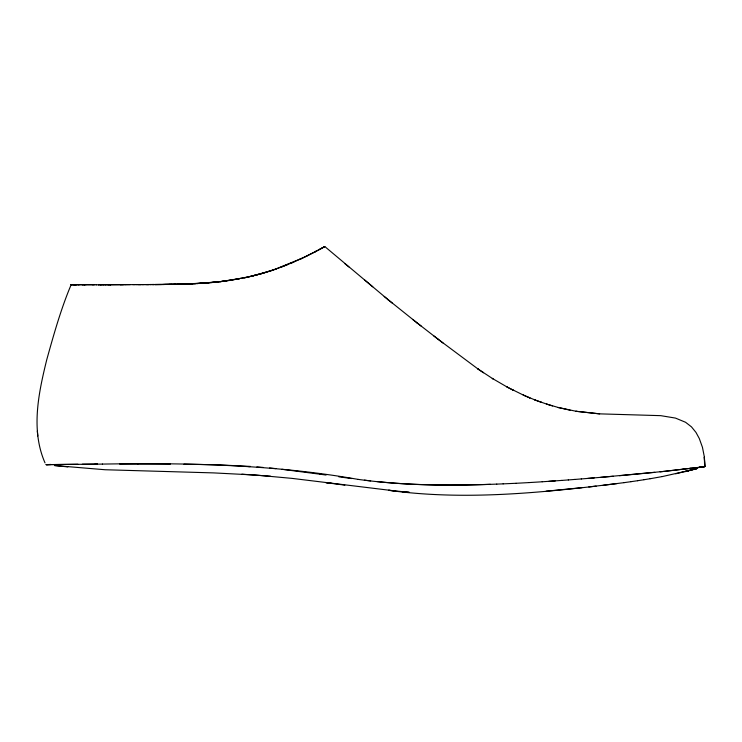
<?xml version="1.0" encoding="UTF-8"?>
<svg xmlns="http://www.w3.org/2000/svg" width="742" height="742" viewBox="0 0 742 742"><rect width="100%" height="100%" fill="white"/><g stroke="black" fill="none" stroke-linecap="round" stroke-linejoin="round"><path stroke-width="1.11" d="M384.208 296.457L388.363 299.898L324.783 246.53L323.883 247.049L324.412 246.743M324.792 246.53L324.31 246.808M322.64 247.745L324.031 246.965L323.373 247.327M322.761 247.67L323.577 247.216M323.011 247.531L319.227 249.6M322.325 247.911L320.229 249.062M321.165 248.551L322.529 247.8M319.097 249.674L320.665 248.82M317.891 250.323L319.728 249.331M318.633 249.915L315.22 251.742M315.387 251.649L317.409 250.573M314.617 252.048L316.064 251.288M313.894 252.428L315.916 251.362M314.506 252.104L302.55 258.049M313.755 252.503L307.309 255.767M305.565 256.621L307.271 255.786M303.766 257.483L305.5 256.649M303.682 257.52L299.991 259.246M302.532 258.049L274.902 269.383M301.808 258.401L293.795 261.991M291.662 262.891L293.86 261.963M290.317 263.466L292.441 262.575M291.708 262.881L282.73 266.499M288.146 264.375L281.608 266.935M280.457 267.361L282.804 266.461M280.55 267.324L275.95 269.012M273.715 269.8L276.052 268.975M268.177 271.637L274.939 269.365M271.498 270.552L273.817 269.754M272.704 270.144L263.688 273.019M271.581 270.515L251.288 276.293L230.066 280.383M267.111 271.962L260.377 273.956M263.735 273L245.611 277.573M261.481 273.659L247.911 277.081M258.105 274.577L251.25 276.302M691.229 470.02L662.3 476.568M696.859 468.619L675.702 473.786M599.619 413.86L575.987 411.272L599.619 413.86L660.751 415.659L675.48 418.089L685.562 422.272L691.461 426.845L695.968 432.4L699.279 438.476L702.451 447.305L704.353 456.933L704.891 466.551L697.536 467.766M244.313 277.833L246.65 277.341M245.639 277.564L220.448 281.682M704.65 466.597L704.343 456.961L704.863 466.56M237.227 279.196L239.601 278.76M662.272 476.568L650.122 478.738M238.655 278.927L219.307 281.784L199.44 283.463M703.852 466.727L704.594 466.588L699.307 467.293M643.982 479.731L650.057 478.738M703.768 466.746L703.175 466.839M702.934 466.876L665.064 471.309L600.584 477.366M637.563 480.714L643.908 479.74M230.085 280.374L225.262 281.07M630.895 481.688L637.666 480.705M623.939 482.662L631.015 481.679M704.687 466.579L698.203 467.469M624.078 482.643L602.847 485.342M616.992 483.589L588.833 486.947M222.878 281.376L196.955 283.592M697.461 467.525L660.074 471.829M224.214 281.153L208.298 282.869L186.984 284.01M695.402 467.812L696.97 467.627M689.281 468.499L691.117 468.304M596.114 486.131C527.349 494.07 457.721 499.811 388.771 490.332M682.853 469.204L684.588 469.009M215.616 282.201L218.046 281.941M581.96 487.679L553.449 490.471M654.732 472.357L619.496 475.715M546.093 491.167L553.161 490.518M210.728 282.656L213.177 282.433M613.282 476.271L587.757 478.423M594.323 477.876L581.292 478.942M574.8 479.453L581.468 478.915M209.392 282.646L189.433 283.815M568.298 479.944L574.985 479.415M561.768 480.426L568.465 479.916M561.926 480.408L542.216 481.771M548.783 481.335L555.359 480.881M542.152 481.79L529.092 482.578M529.074 482.588L516.052 483.292M194.469 283.713L198.309 283.49M516.052 483.283L503.122 483.867M195.777 283.611L181.883 284.075M193.245 283.722L184.48 284.084M496.713 484.118L503.15 483.858M496.769 484.109C450.505 485.927 404 485.695 358.052 479.369M188.162 283.954L177.95 284.251M50.725 464.501L46.245 464.622L47.108 464.631M46.978 464.594L45.948 464.631L102.517 464.093M47.052 464.594L50.929 464.492M490.434 484.322C452.611 485.583 414.657 485.491 376.982 481.567M185.611 283.982L176.809 284.214M183.061 284.056L165.243 284.409M180.51 284.121L174.268 284.269M169.167 284.362L175.409 284.242L162.702 284.446M171.81 284.39L164.047 284.436M169.25 284.427L155.124 284.511M47.2 464.631L77.919 464.242M165.216 284.464L155.041 284.538M164.093 284.492L152.611 284.529M95.236 463.861L97.137 463.843M110.437 284.733L120.825 284.668M107.961 284.752L110.669 284.733M120.454 284.668L123.367 284.65M161.506 284.511L152.509 284.548M82.362 464.214L97.156 464.121M105.522 284.761L125.88 284.64M103.11 284.78L110.632 284.733M120.733 284.678L130.304 284.613M150.097 284.538L153.761 284.52L142.51 284.566M105.716 284.761L100.745 284.789L103.324 284.77M125.806 284.65L135.192 284.603M147.593 284.548L151.192 284.538M132.744 284.603L148.623 284.548M135.86 284.594L143.401 284.566M96.182 284.807L98.677 284.789M138.364 284.585L140.878 284.576M102.415 464.084C187.902 462.711 273.668 464.501 358.098 479.388M96.441 284.798L91.887 284.817M145.951 284.566L148.521 284.557M94.262 284.807L89.856 284.817M119.601 464.028L137.854 463.991M87.881 284.807L90.107 284.817M137.956 464L170.447 464.075M88.159 284.817L82.677 284.798M84.189 284.807L86.285 284.807M82.483 284.798L84.495 284.807M80.897 284.789L82.798 284.798M81.184 284.789L78.012 284.77M78.262 284.77L79.7 284.78M76.76 284.752L78.355 284.77M75.675 284.743L76.899 284.761M74.766 284.733L77.122 284.761M75.767 284.752L73.467 284.724M74.311 284.733L75.981 284.752M74.942 284.743L71.529 284.696M73.996 284.733L71.612 284.696M183.914 464.177L217.805 464.826L250.518 466.43M73.31 284.724L71.056 284.696M71.158 284.696C61.113 308.366 53.73 334.577 46.709 359.87C38.51 393.26 30.635 430.063 45.012 462.86M71.269 284.696L70.954 284.696M395.449 490.981L291.903 478.367L255.944 475.075L213.668 472.904L105.095 469.742L54.435 465.512L67.8 466.894M247.958 466.532L250.11 466.662M241.873 474.184L270.524 476.225M256.899 466.922L263.187 467.441M402.377 491.658L409.185 492.28M409.055 492.298L388.65 490.267M269.55 467.979L275.838 468.61M281.923 469.296L319.598 474.147M364.378 480.148L370.648 480.881M344.854 485.147L325.849 482.625L332.258 483.496M351.68 478.553L338.871 476.828M319.756 474.166L326.1 475.056M570.181 410.215L558.234 407.488L576.2 411.3M552.586 405.93L546.483 404.056L558.624 407.581M540.918 402.164L541.428 402.359L534.75 399.892L547.021 404.223M529.343 397.703L529.992 397.981L523.231 395.059L535.427 400.142M524.01 395.403L506.953 386.972L513.575 390.44L512.861 390.069M507.778 387.407L492.271 378.401L493.022 378.874L478.08 369.071L478.757 369.553L438.105 339.233M482.754 372.252L483.459 372.734L478.08 369.071M433.736 335.866L443.057 343.054M438.55 339.576L416.883 322.733M412.635 319.394L421.484 326.341M417.199 322.983L388.187 299.749L392.407 303.218M344.715 263.531L348.87 266.944M364.749 280.077L368.83 283.5M368.728 283.407L372.744 286.811M37.768 435.99L37.35 431.037M696.803 468.619L684.903 471.624L696.821 468.629M100.94 284.789L98.436 284.798L100.977 284.78"/></g></svg>
